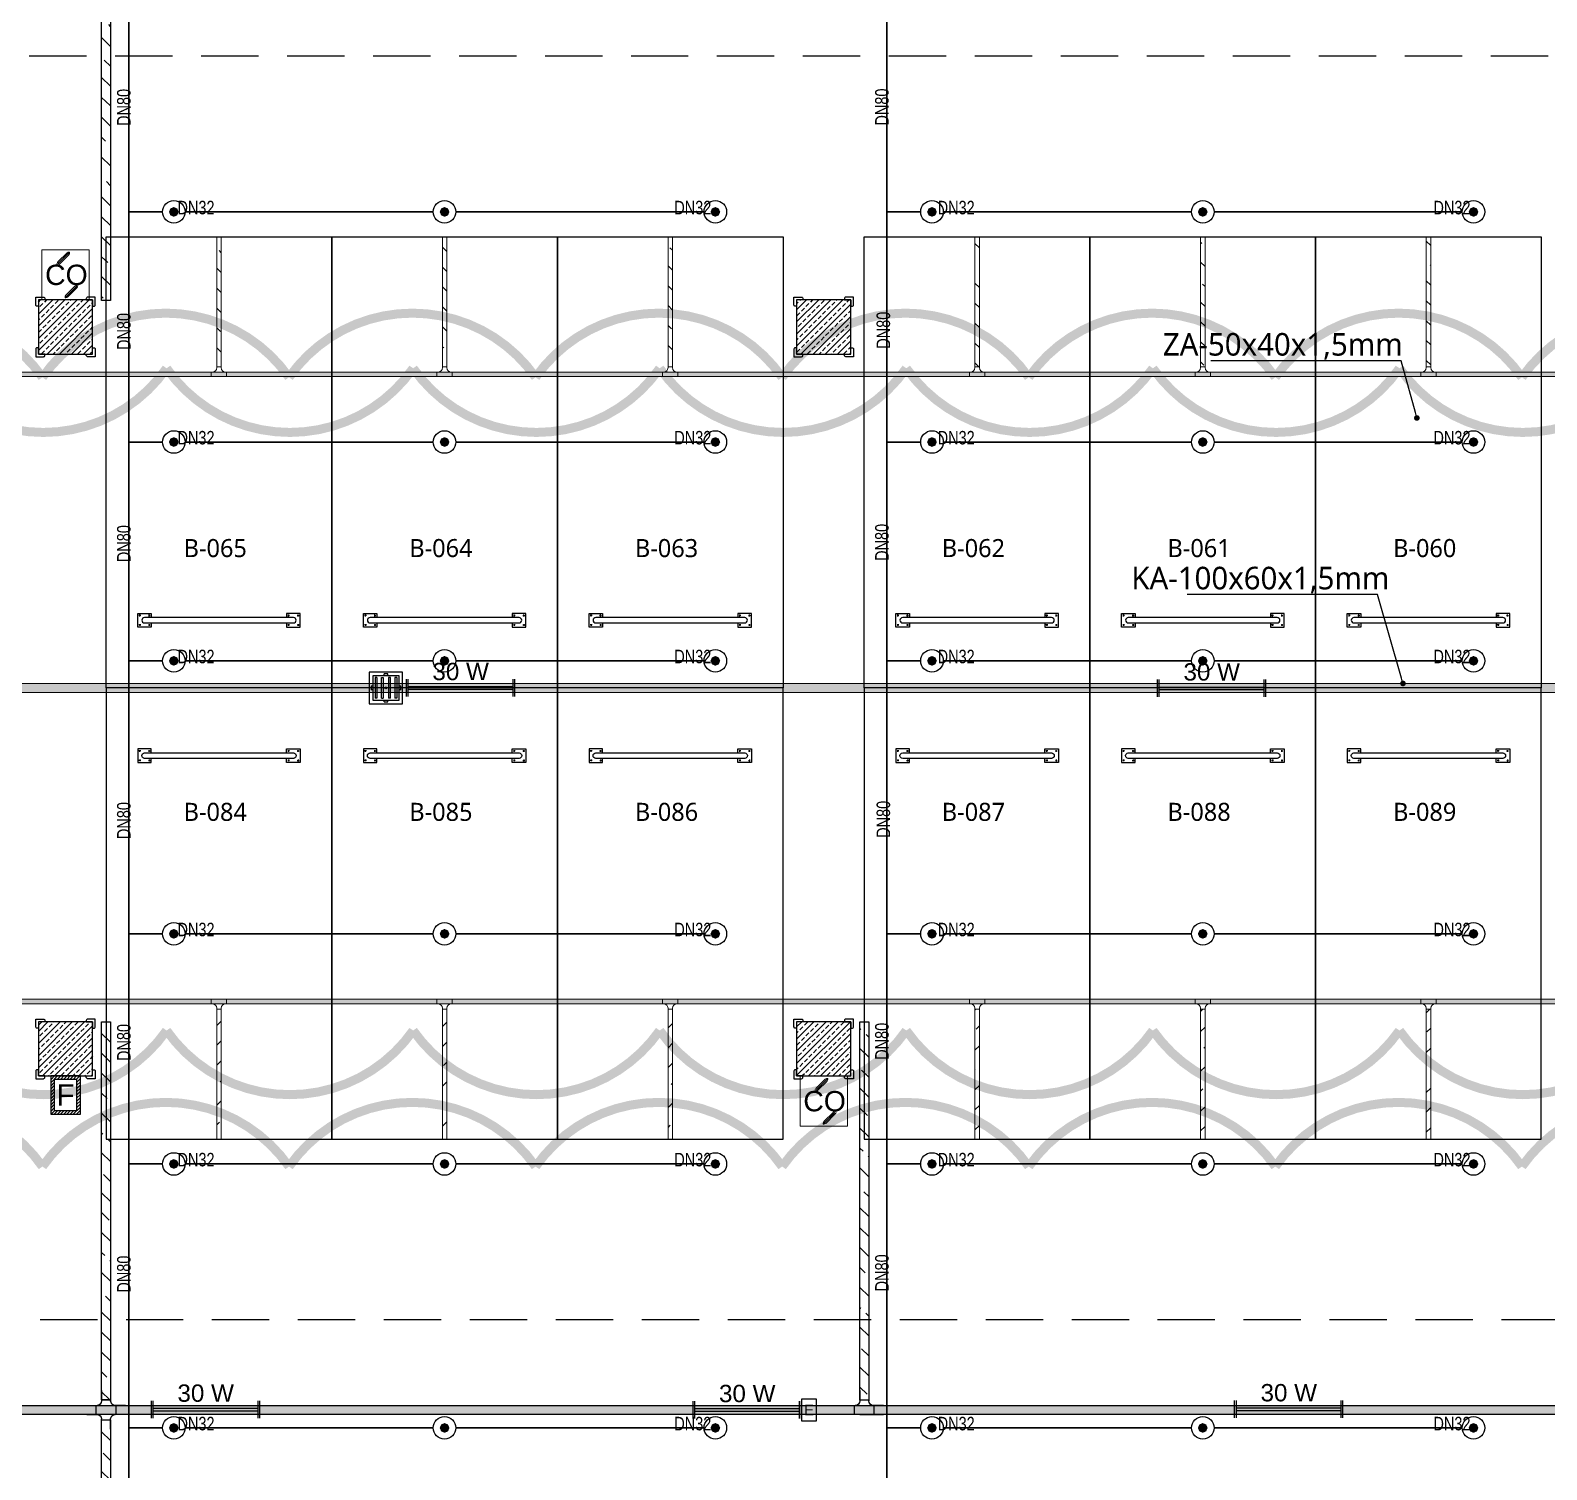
# Model space of a CAD drawing. Header units: millimetres. Extents: x -379292 to 1221486, y 92049 to 447512.
# Drawn here: x -201345 to -184545, y 251956 to 267906 of the extents above; entities that cross this region are included whole.
import ezdxf
from ezdxf import colors
from ezdxf.entities.mleader import LeaderData, LeaderLine
from ezdxf.enums import TextEntityAlignment as Align
from ezdxf.math import Vec2, Vec3

# ---------------------------------------------------------------- set-up
doc = ezdxf.new("R2010")
doc.units = ezdxf.units.MM
doc.linetypes.add('HIDDEN', pattern=[9.525, 6.35, -3.175])
for name, color, linetype in [('-M-YNGN-SPR-YUK', 7, 'Continuous'), ('-M-YNGN-ZON1-CAP-', 7, 'Continuous'), ('-M-YNGN-ZON1-SPR-', 7, 'Continuous'), ('04_RAIN INLET', 51, 'Continuous'), ('05_HATCH CONCRETE', 141, 'Continuous'), ('05_SYMBOL', 2, 'Continuous'), ('08_FIRE ALARM BUTTON', 4, 'Continuous'), ('08_LAMP', 4, 'Continuous'), ('202-A-Y-MahalAd', 141, 'Continuous'), ('E_CT_ZA', 6, 'Continuous'), ('EYazı', 7, 'Continuous')]:
    doc.layers.add(name, color=color, linetype=linetype)
for name, color, linetype, lineweight in [('-M-YNGN-ZON1', 5, 'SP', 30), ('08_DEDECTOR', 3, 'Continuous', 9), ('E_CT_AYDINLATMA', 3, 'Continuous', 9), ('E_CT_KIRMIZI', 1, 'Continuous', 9)]:
    doc.layers.add(name, color=color, linetype=linetype, lineweight=lineweight)
doc.styles.add('CIZGI', font='tahoma.ttf', dxfattribs={"width": 0.8, "oblique": 20})
doc.styles.add('PIPESIZE', font='hcad.shx', dxfattribs={"width": 0.8})
doc.styles.add('SPR-NOT', font='romans.shx')
doc.styles.get("Standard").update_dxf_attribs({"font": 'segoeuil.ttf'})
doc.styles.add('YAZI-2', font='arial.ttf', dxfattribs={"height": 2})
doc.styles.add('YAZI-2.5', font='arial.ttf', dxfattribs={"height": 2.5})
doc.styles.add('YAZI-3', font='arial.ttf', dxfattribs={"height": 3})
doc.linetypes.add('SP', pattern='A,2,-0.1,["SP",CIZGI,S=0.14,R=0.2,X=0,Y=-0.07],-0.255', length=2.355)
pattern_1 = [(225, (905000, -3e-07), (67.351921, -67.351921), []), (225, (904932.65, -3e-07), (67.351921, -67.351921), [47.625, -23.8125])]

# ---------------------------------------------------------------- blocks, each defined once
blk = doc.blocks.new('202_Vida')
at = {"color": 0, "linetype": 'ByBlock', "ltscale": 0.2}
for points in [[(1, 0), (-1, 0)], [(0, 1), (0, -1)]]:
    blk.add_lwpolyline(points, dxfattribs=at)
at = {"color": 0, "linetype": 'ByBlock'}
for radius in [0.42, 0.23, 0.155]:
    blk.add_circle((0, 0), radius, dxfattribs=at)
blk = doc.blocks.new('202_Stoper')
at = {"color": 0, "linetype": 'ByBlock'}
for points in [[(-750, -30), (-750, -75), (-900, -75), (-900, 75), (-750, 75), (-750, 30)], [(750, -30), (750, -75), (900, -75), (900, 75), (750, 75), (750, 30)]]:
    blk.add_lwpolyline(points, dxfattribs=at)
blk.add_lwpolyline([(825, -30, 1), (825, 30), (-825, 30, 1), (-825, -30)], format="xyb", close=True, dxfattribs=at)
at = {"color": 0, "linetype": 'ByBlock', "yscale": 10, "zscale": 10, "rotation": 180}
for p, xscale in [((-877, 53), -10), ((-772, 53), 10), ((772, 53), -10), ((877, 53), 10)]:
    blk.add_blockref('202_Vida', p, dxfattribs=dict(at, xscale=xscale))
at = {"color": 0, "linetype": 'ByBlock', "yscale": 10, "zscale": 10}
for p, xscale in [((-877, -52), 10), ((-772, -52), -10), ((772, -52), 10), ((877, -52), -10)]:
    blk.add_blockref('202_Vida', p, dxfattribs=dict(at, xscale=xscale))
blk = doc.blocks.new('202_Mahalblok')
at = {"color": 0, "linetype": 'ByBlock', "flags": 128}
blk.add_lwpolyline([(0, 0), (0, 5000), (2500, 5000), (2500, 0)], close=True, dxfattribs=at)
at = {"color": 252}
blk.add_blockref('202_Stoper', (1250, 750), dxfattribs=at)
at = {"color": 0, "linetype": 'ByBlock', "ltscale": 25}
blk.add_attdef('MAHALNO', text='', height=200, dxfattribs=at).set_placement((1209, 1390), align=Align.BOTTOM_CENTER)
blk = doc.blocks.new('202_Izgara')
at = {"color": 8, "ltscale": 25}
blk.add_circle((0, 0), 0.1, dxfattribs=at)
at = {"layer": '04_RAIN INLET', "color": 8}
for p, q in [((1.85, 1.75), (-1.85, 1.75)), ((-1.85, 1.75), (-1.85, -1.75)), ((1.85, -1.75), (1.85, 1.75)), ((1.45, 1.35), (-1.45, 1.35)), ((-1.45, 1.35), (-1.45, -1.35)), ((-1.2, 1.15), (-1.2, -1.15)), ((-1, 1.15), (-1.2, 1.15)), ((-1, 1.15), (-1, -1.15)), ((-0.5, -1.15), (-0.5, 1.15)), ((-0.5, 1.15), (-0.3, 1.15)), ((-0.3, 1.15), (-0.3, -1.15)), ((0.3, 1.15), (0.3, -1.15)), ((0.5, 1.15), (0.3, 1.15)), ((0.5, -1.15), (0.5, 1.15)), ((1, 1.15), (1, -1.15)), ((1.2, 1.15), (1, 1.15)), ((1.2, 1.15), (1.2, -1.15)), ((1.45, -1.35), (1.45, 1.35)), ((-1.45, -1.35), (1.45, -1.35)), ((-1, -1.15), (-1.2, -1.15)), ((-0.5, -1.15), (-0.3, -1.15)), ((0.5, -1.15), (0.3, -1.15)), ((1.2, -1.15), (1, -1.15)), ((-1.85, -1.75), (1.85, -1.75))]:
    blk.add_line(p, q, dxfattribs=at)
at = {"layer": '04_RAIN INLET', "color": 8, "ltscale": 50}
for p, q in [((-1.45, 0.2), (-1.65, 0.2)), ((0.2, 1.55), (-0.2, 1.55)), ((-0.2, 1.35), (-0.2, 1.55)), ((0.2, 1.35), (0.2, 1.55)), ((1.65, 0.2), (1.45, 0.2)), ((-1.45, -0.2), (-1.65, -0.2)), ((-0.2, -1.55), (-0.2, -1.35)), ((0.2, -1.55), (0.2, -1.35)), ((1.65, -0.2), (1.45, -0.2))]:
    blk.add_line(p, q, dxfattribs=at)
at = {"layer": '04_RAIN INLET', "color": 8, "ltscale": 50, "extrusion": (-2.89798e-21, 1.6744e-09, 1)}
for points in [[(-1.65, 0.2), (-1.65, -0.2)], [(1.65, -0.2), (1.65, 0.2)]]:
    blk.add_lwpolyline(points, dxfattribs=at)
at = {"layer": '04_RAIN INLET', "color": 8, "ltscale": 50, "extrusion": (-2.89798e-21, 1.6744e-09, 1), "elevation": 0}
blk.add_lwpolyline([(-0.2, -1.55), (0.2, -1.55)], dxfattribs=at)
blk = doc.blocks.new('bariyer')
at = {"color": 8, "ltscale": 25}
blk.add_lwpolyline([(0, -70), (15, -70, 0.414214), (30, -55), (30, 30), (-55, 30, 0.414214), (-70, 15), (-70, 0), (0, 0)], format="xyb", close=True, dxfattribs=at)
blk = doc.blocks.new('OtoParkBodrumKatMimari')
at = {"layer": '05_HATCH CONCRETE'}
h = blk.add_hatch(dxfattribs=at)
h.set_pattern_fill('ANSI33', color=8, scale=15, angle=180, style=0)
h.set_pattern_definition(pattern_1)
h.paths.add_polyline_path([(45700, 164100), (45100, 164100), (45100, 163500), (45700, 163500)])
h = blk.add_hatch(dxfattribs=at)
h.set_pattern_fill('ANSI33', color=8, scale=15, angle=180, style=0)
h.set_pattern_definition(pattern_1)
h.paths.add_polyline_path([(54100, 164100), (53500, 164100), (53500, 163500), (54100, 163500)])
h = blk.add_hatch(dxfattribs=at)
h.set_pattern_fill('ANSI33', color=8, scale=15, angle=180, style=0)
h.set_pattern_definition(pattern_1)
h.paths.add_polyline_path([(45700, 156100), (45100, 156100), (45100, 155500), (45700, 155500)])
h = blk.add_hatch(dxfattribs=at)
h.set_pattern_fill('ANSI33', color=8, scale=15, angle=180, style=0)
h.set_pattern_definition(pattern_1)
h.paths.add_polyline_path([(54100, 156100), (53500, 156100), (53500, 155500), (54100, 155500)])
at = {"color": 5}
for points in [[(45700, 164100), (45100, 164100), (45100, 163500), (45700, 163500)], [(54100, 164100), (53500, 164100), (53500, 163500), (54100, 163500)], [(45700, 156100), (45100, 156100), (45100, 155500), (45700, 155500)], [(54100, 156100), (53500, 156100), (53500, 155500), (54100, 155500)]]:
    blk.add_lwpolyline(points, close=True, dxfattribs=at)
at = {"layer": '05_SYMBOL', "color": 252, "linetype": 'HIDDEN', "ltscale": 100}
blk.add_lwpolyline([(130500, 154800), (130500, 164800, 0.414214), (128500, 166800), (19400, 166800, 0.414214), (17400, 164800), (17400, 154800, 0.414214), (19400, 152800), (128500, 152800, 0.414214)], format="xyb", close=True, dxfattribs=at)
at = {"layer": '04_RAIN INLET', "xscale": 100, "yscale": 100, "zscale": 100, "rotation": 359.9999999845318}
blk.add_blockref('202_Izgara', (48950, 159800), dxfattribs=at)
at = {"layer": '05_SYMBOL', "color": 8, "xscale": -1}
for p in [(45100, 164100), (53500, 164100), (45100, 156100), (53500, 156100)]:
    blk.add_blockref('bariyer', p, dxfattribs=at)
at = {"layer": '05_SYMBOL', "color": 8}
for p in [(45700, 164100), (54100, 164100), (45700, 156100), (54100, 156100)]:
    blk.add_blockref('bariyer', p, dxfattribs=at)
at = {"layer": '05_SYMBOL', "color": 8, "rotation": 180}
for p in [(45100, 163500), (53500, 163500), (45100, 155500), (53500, 155500)]:
    blk.add_blockref('bariyer', p, dxfattribs=at)
at = {"layer": '05_SYMBOL', "color": 8, "xscale": -1, "rotation": 180}
for p in [(45700, 163500), (54100, 163500), (45700, 155500), (54100, 155500)]:
    blk.add_blockref('bariyer', p, dxfattribs=at)
at = {"layer": '202-A-Y-MahalAd', "color": 8, "ltscale": 25}
for p, values in [((45850, 159800), {'MAHALNO': 'B-065'}), ((48350, 159800), {'MAHALNO': 'B-064'}), ((50850, 159800), {'MAHALNO': 'B-063'}), ((54250, 159800), {'MAHALNO': 'B-062'}), ((56750, 159800), {'MAHALNO': 'B-061'}), ((59250, 159800), {'MAHALNO': 'B-060'})]:
    blk.add_blockref('202_Mahalblok', p, dxfattribs=at).add_auto_attribs(values)
ref = blk.add_blockref('202_Mahalblok', (45850, 159800), dxfattribs=dict(at, xscale=-1, rotation=180))
ref.add_attrib('MAHALNO', 'B-084', dxfattribs={"layer": '0', "color": 0, "linetype": 'ByBlock', "ltscale": 25, "height": 200}).set_placement((47059, 158267), align=Align.BOTTOM_CENTER)
ref = blk.add_blockref('202_Mahalblok', (48350, 159800), dxfattribs=dict(at, xscale=-1, rotation=180))
ref.add_attrib('MAHALNO', 'B-085', dxfattribs={"layer": '0', "color": 0, "linetype": 'ByBlock', "ltscale": 25, "height": 200}).set_placement((49559, 158267), align=Align.BOTTOM_CENTER)
ref = blk.add_blockref('202_Mahalblok', (50850, 159800), dxfattribs=dict(at, xscale=-1, rotation=180))
ref.add_attrib('MAHALNO', 'B-086', dxfattribs={"layer": '0', "color": 0, "linetype": 'ByBlock', "ltscale": 25, "height": 200}).set_placement((52059, 158267), align=Align.BOTTOM_CENTER)
ref = blk.add_blockref('202_Mahalblok', (54250, 159800), dxfattribs=dict(at, xscale=-1, rotation=180))
ref.add_attrib('MAHALNO', 'B-087', dxfattribs={"layer": '0', "color": 0, "linetype": 'ByBlock', "ltscale": 25, "height": 200}).set_placement((55459, 158267), align=Align.BOTTOM_CENTER)
ref = blk.add_blockref('202_Mahalblok', (56750, 159800), dxfattribs=dict(at, xscale=-1, rotation=180))
ref.add_attrib('MAHALNO', 'B-088', dxfattribs={"layer": '0', "color": 0, "linetype": 'ByBlock', "ltscale": 25, "height": 200}).set_placement((57959, 158267), align=Align.BOTTOM_CENTER)
ref = blk.add_blockref('202_Mahalblok', (59250, 159800), dxfattribs=dict(at, xscale=-1, rotation=180))
ref.add_attrib('MAHALNO', 'B-089', dxfattribs={"layer": '0', "color": 0, "linetype": 'ByBlock', "ltscale": 25, "height": 200}).set_placement((60459, 158267), align=Align.BOTTOM_CENTER)
blk = doc.blocks.new('SP-C-UP-12')
at = {"ltscale": 10}
blk.add_line((0, 0), (0, 0), dxfattribs=at)
at = {"color": 1, "linetype": 'Continuous'}
blk.add_circle((0, 0), 12.5, dxfattribs=at)
at = {"ltscale": 10}
for points in [[(-5.4, 0), (-3.8, 3.8), (-3.8, -3.8), (0, 5.4)], [(-3.8, -3.8), (0, 5.4), (0, -5.4), (3.8, 3.8)], [(0, -5.4), (3.8, 3.8), (3.8, -3.8), (5.4, 0)]]:
    blk.add_solid(points, dxfattribs=at)
at = {"layer": '-M-YNGN-SPR-YUK', "style": 'SPR-NOT', "width": 0.5, "flags": 9}
for tag, p in [('YUK', (0, 17.8)), ('CAP', (0, 14.4)), ('TIP', (0.2, 10.8))]:
    blk.add_attdef(tag, text='', height=2.5, dxfattribs=at).set_placement(p, align=Align.MIDDLE_CENTER)
blk = doc.blocks.new('A$C69E769C9')
at = {"layer": '-M-YNGN-ZON1', "linetype": 'SP', "ltscale": 500}
for p, q in [((3647.3, 0), (3647.3, 2880.3)), ((4487.3, 0), (4487.3, 2880.3)), ((3684.8, 1785.3), (3647.3, 1785.3)), ((3872.3, 1785.3), (3709.8, 1785.3)), ((3872.3, 1785.3), (3984.8, 1785.3)), ((4009.8, 1785.3), (4284.8, 1785.3)), ((4524.8, 1785.3), (4487.3, 1785.3)), ((4712.3, 1785.3), (4549.8, 1785.3)), ((4712.3, 1785.3), (4824.8, 1785.3)), ((4849.8, 1785.3), (5124.8, 1785.3)), ((3684.8, 1530.3), (3647.3, 1530.3)), ((3872.3, 1530.3), (3709.8, 1530.3)), ((3872.3, 1530.3), (3984.8, 1530.3)), ((4009.8, 1530.3), (4284.8, 1530.3)), ((4524.8, 1530.3), (4487.3, 1530.3)), ((4712.3, 1530.3), (4549.8, 1530.3)), ((4712.3, 1530.3), (4824.8, 1530.3)), ((4849.8, 1530.3), (5124.8, 1530.3)), ((3684.8, 1287.8), (3647.3, 1287.8)), ((3872.3, 1287.8), (3709.8, 1287.8)), ((3872.3, 1287.8), (3984.8, 1287.8)), ((4009.8, 1287.8), (4284.8, 1287.8)), ((4524.8, 1287.8), (4487.3, 1287.8)), ((4712.3, 1287.8), (4549.8, 1287.8)), ((4712.3, 1287.8), (4824.8, 1287.8)), ((4849.8, 1287.8), (5124.8, 1287.8)), ((3684.8, 985.3), (3647.3, 985.3)), ((3872.3, 985.3), (3709.8, 985.3)), ((3872.3, 985.3), (3984.8, 985.3)), ((4009.8, 985.3), (4284.8, 985.3)), ((4524.8, 985.3), (4487.3, 985.3)), ((4712.3, 985.3), (4549.8, 985.3)), ((4712.3, 985.3), (4824.8, 985.3)), ((4849.8, 985.3), (5124.8, 985.3)), ((3684.8, 730.3), (3647.3, 730.3)), ((3872.3, 730.3), (3709.8, 730.3)), ((3872.3, 730.3), (3984.8, 730.3)), ((4009.8, 730.3), (4284.8, 730.3)), ((4524.8, 730.3), (4487.3, 730.3)), ((4712.3, 730.3), (4549.8, 730.3)), ((4712.3, 730.3), (4824.8, 730.3)), ((4849.8, 730.3), (5124.8, 730.3)), ((3684.8, 437.8), (3647.3, 437.8)), ((3872.3, 437.8), (3709.8, 437.8)), ((3872.3, 437.8), (3984.8, 437.8)), ((4009.8, 437.8), (4284.8, 437.8)), ((4524.8, 437.8), (4487.3, 437.8)), ((4712.3, 437.8), (4549.8, 437.8)), ((4712.3, 437.8), (4824.8, 437.8)), ((4849.8, 437.8), (5124.8, 437.8))]:
    blk.add_line(p, q, dxfattribs=at)
at = {"layer": '-M-YNGN-ZON1-SPR-', "linetype": 'Continuous'}
for p in [(3697.3, 1785.3), (3997.3, 1785.3), (4297.3, 1785.3), (4537.3, 1785.3), (4837.3, 1785.3), (5137.3, 1785.3), (3697.3, 1530.3), (3997.3, 1530.3), (4297.3, 1530.3), (4537.3, 1530.3), (4837.3, 1530.3), (5137.3, 1530.3), (3697.3, 1287.8), (3997.3, 1287.8), (4297.3, 1287.8), (4537.3, 1287.8), (4837.3, 1287.8), (5137.3, 1287.8), (3697.3, 985.3), (3997.3, 985.3), (4297.3, 985.3), (4537.3, 985.3), (4837.3, 985.3), (5137.3, 985.3), (3697.3, 730.3), (3997.3, 730.3), (4297.3, 730.3), (4537.3, 730.3), (4837.3, 730.3), (5137.3, 730.3), (3697.3, 437.8), (3997.3, 437.8), (4297.3, 437.8), (4537.3, 437.8), (4837.3, 437.8), (5137.3, 437.8)]:
    blk.add_blockref('SP-C-UP-12', p, dxfattribs=at)
at = {"layer": '-M-YNGN-ZON1-CAP-', "ltscale": 20, "style": 'PIPESIZE', "width": 0.8}
for p in [(3641.9, 1901.1), (4481.8, 1901.5), (3641.9, 1652.8), (4483.4, 1654.2), (3641.9, 1417.7), (4481.8, 1419.1), (3641.9, 1110.8), (4483.4, 1112.2), (3641.9, 864.9), (4481.8, 866.2), (3641.9, 608.2), (4481.8, 609.6)]:
    blk.add_text('DN80', height=15, rotation=90, dxfattribs=at).set_placement(p, align=Align.MIDDLE_CENTER)
for p in [(3721.9, 1790.1), (4272.3, 1790.1), (4564.1, 1790.1), (5113.4, 1790.1), (3721.9, 1535.1), (4272.3, 1535.1), (4564.1, 1535.1), (5113.4, 1535.1), (3721.9, 1292.6), (4272.3, 1292.6), (4564.1, 1292.6), (5113.4, 1292.6), (3721.9, 990.1), (4272.3, 990.1), (4564.1, 990.1), (5113.4, 990.1), (3721.9, 735.1), (4272.3, 735.1), (4564.1, 735.1), (5113.4, 735.1), (3721.9, 442.6), (4272.3, 442.6), (4564.1, 442.6), (5113.4, 442.6)]:
    blk.add_text('DN32', height=15, dxfattribs=at).set_placement(p, align=Align.MIDDLE_CENTER)
blk = doc.blocks.new('*U579')
h = blk.add_hatch()
h.set_pattern_fill('ANSI33', color=0, scale=50, angle=1, style=0)
h.paths.add_polyline_path([(-49092, 100), (-194, 100), (-194, 0), (-49092, 0)])
at = {"color": 0}
blk.add_lwpolyline([(-49092, 100), (-194, 100), (-194, 0), (-49092, 0)], close=True, dxfattribs=at)
at = {"ltscale": 25, "flags": 1}
for tag, p in [('YUKSEKLIK', (-229, -149)), ('KALINLIK', (-229, -213))]:
    blk.add_attdef(tag, p, '', height=50, dxfattribs=at)
blk = doc.blocks.new('*U654')
h = blk.add_hatch()
h.set_pattern_fill('ANSI33', color=0, scale=50, angle=1, style=0)
h.paths.add_polyline_path([(-115024, 100), (-249, 100), (-249, 0), (-115024, 0)])
at = {"color": 0}
blk.add_lwpolyline([(-115024, 100), (-249, 100), (-249, 0), (-115024, 0)], close=True, dxfattribs=at)
at = {"ltscale": 25, "flags": 1}
for tag, p in [('YUKSEKLIK', (-229, -149)), ('KALINLIK', (-229, -213))]:
    blk.add_attdef(tag, p, '', height=50, dxfattribs=at)
blk = doc.blocks.new('*U682')
h = blk.add_hatch()
h.set_pattern_fill('ANSI33', color=0, scale=50, angle=1, style=0)
h.paths.add_polyline_path([(-14068, 100), (100307, 100), (100307, 0), (-14068, 0)])
at = {"color": 0}
blk.add_lwpolyline([(-14068, 100), (100307, 100), (100307, 0), (-14068, 0)], close=True, dxfattribs=at)
at = {"ltscale": 25, "flags": 1}
for tag, p in [('YUKSEKLIK', (-229, -149)), ('KALINLIK', (-229, -213))]:
    blk.add_attdef(tag, p, '', height=50, dxfattribs=at)
blk = doc.blocks.new('*U745')
h = blk.add_hatch()
h.set_pattern_fill('ANSI33', color=0, scale=50, angle=1, style=0)
h.paths.add_polyline_path([(-53157, 50), (113, 50), (113, 0), (-53157, 0)])
at = {"color": 0}
blk.add_lwpolyline([(-53157, 50), (113, 50), (113, 0), (-53157, 0)], close=True, dxfattribs=at)
at = {"ltscale": 25, "flags": 1}
for tag, p in [('YUKSEKLIK', (-229, -149)), ('KALINLIK', (-229, -213))]:
    blk.add_attdef(tag, p, '', height=50, dxfattribs=at)
blk = doc.blocks.new('*U746')
h = blk.add_hatch()
h.set_pattern_fill('ANSI33', color=0, scale=50, angle=1, style=0)
h.paths.add_polyline_path([(-53157, 50), (113, 50), (113, 0), (-53157, 0)])
at = {"color": 0}
blk.add_lwpolyline([(-53157, 50), (113, 50), (113, 0), (-53157, 0)], close=True, dxfattribs=at)
at = {"ltscale": 25, "flags": 1}
for tag, p in [('YUKSEKLIK', (-229, -149)), ('KALINLIK', (-229, -213))]:
    blk.add_attdef(tag, p, '', height=50, dxfattribs=at)
blk = doc.blocks.new('*U855')
h = blk.add_hatch()
h.set_pattern_fill('ANSI33', color=0, scale=50, angle=1, style=0)
h.paths.add_polyline_path([(-3869, 100), (321, 100), (321, 0), (-3869, 0)])
at = {"color": 0}
blk.add_lwpolyline([(-3869, 100), (321, 100), (321, 0), (-3869, 0)], close=True, dxfattribs=at)
at = {"ltscale": 25, "flags": 1}
for tag, p in [('YUKSEKLIK', (-229, -149)), ('KALINLIK', (-229, -213))]:
    blk.add_attdef(tag, p, '', height=50, dxfattribs=at)
blk = doc.blocks.new('*U364')
at = {"color": 0}
for p, q in [((0, 428), (0, 314)), ((100, 428), (100, 314)), ((-164, 264), (-50, 264)), ((-60, 264), (-60, 164)), ((0, 324), (100, 324)), ((264, 264), (150, 264)), ((160, 264), (160, 164)), ((-164, 164), (-50, 164)), ((0, 0), (0, 114)), ((0, 104), (100, 104)), ((100, 0), (100, 114)), ((264, 164), (150, 164))]:
    blk.add_line(p, q, dxfattribs=at)
for centre, start, end in [((-50, 314), 270, 0), ((150, 314), 180, 270), ((-50, 114), 0, 90), ((150, 114), 90, 180)]:
    blk.add_arc(centre, 50, start, end, dxfattribs=at)
blk = doc.blocks.new('*U856')
h = blk.add_hatch()
h.set_pattern_fill('ANSI33', color=0, scale=50, angle=1, style=0)
h.paths.add_polyline_path([(-4413, 100), (-223, 100), (-223, 0), (-4413, 0)])
at = {"color": 0}
blk.add_lwpolyline([(-4413, 100), (-223, 100), (-223, 0), (-4413, 0)], close=True, dxfattribs=at)
at = {"ltscale": 25, "flags": 1}
for tag, p in [('YUKSEKLIK', (-229, -149)), ('KALINLIK', (-229, -213))]:
    blk.add_attdef(tag, p, '', height=50, dxfattribs=at)
blk = doc.blocks.new('*U867')
h = blk.add_hatch()
h.set_pattern_fill('ANSI33', color=0, scale=50, angle=1, style=0)
h.paths.add_polyline_path([(-3866, 100), (324, 100), (324, 0), (-3866, 0)])
at = {"color": 0}
blk.add_lwpolyline([(-3866, 100), (324, 100), (324, 0), (-3866, 0)], close=True, dxfattribs=at)
at = {"ltscale": 25, "flags": 1}
for tag, p in [('YUKSEKLIK', (-229, -149)), ('KALINLIK', (-229, -213))]:
    blk.add_attdef(tag, p, '', height=50, dxfattribs=at)
blk = doc.blocks.new('*U372')
at = {"color": 0}
for p, q in [((264, 264), (-164, 264)), ((-60, 264), (-60, 164)), ((0, 264), (264, 264)), ((160, 264), (160, 164)), ((-164, 164), (-50, 164)), ((0, 0), (0, 114)), ((0, 104), (100, 104)), ((100, 0), (100, 114)), ((264, 164), (150, 164))]:
    blk.add_line(p, q, dxfattribs=at)
for centre, start, end in [((-50, 114), 0, 90), ((150, 114), 90, 180)]:
    blk.add_arc(centre, 50, start, end, dxfattribs=at)
blk = doc.blocks.new('*U875')
h = blk.add_hatch()
h.set_pattern_fill('ANSI33', color=0, scale=50, angle=1, style=0)
h.paths.add_polyline_path([(-3797, 100), (-202, 100), (-202, 0), (-3797, 0)])
at = {"color": 0}
blk.add_lwpolyline([(-3797, 100), (-202, 100), (-202, 0), (-3797, 0)], close=True, dxfattribs=at)
at = {"ltscale": 25, "flags": 1}
for tag, p in [('YUKSEKLIK', (-229, -149)), ('KALINLIK', (-229, -213))]:
    blk.add_attdef(tag, p, '', height=50, dxfattribs=at)
blk = doc.blocks.new('_DOT')
at = {"color": 0, "linetype": 'ByBlock'}
blk.add_line((-0.5, 0), (-1, 0), dxfattribs=at)
at = {"color": 0, "linetype": 'ByBlock', "const_width": 0.5}
blk.add_lwpolyline([(-0.25, 0, 1), (0.25, 0, 1)], format="xyb", close=True, dxfattribs=at)
blk = doc.blocks.new('40 W SIVA ÜSTÜ ETANJ LED 50')
at = {"layer": '08_LAMP'}
for p, q in [((-625, -100), (-625, 100)), ((-605, -100), (-605, 100)), ((-605, 15), (605, 15)), ((605, -100), (605, 100)), ((625, -100), (625, 100)), ((-605, -15), (605, -15))]:
    blk.add_line(p, q, dxfattribs=at)
at = {"layer": '08_LAMP', "color": 2, "style": 'YAZI-2'}
blk.add_text('30 W', height=200, dxfattribs=at).set_placement((0, 90), align=Align.CENTER)
blk = doc.blocks.new('40 W SIVA ÜSTÜ ETANJ LED 50--')
at = {"layer": '08_LAMP'}
for p, q in [((-625, -100), (-625, 100)), ((-605, -100), (-605, 100)), ((-605, 15), (605, 15)), ((605, -100), (605, 100)), ((625, -100), (625, 100)), ((-605, -15), (605, -15))]:
    blk.add_line(p, q, dxfattribs=at)
at = {"layer": '08_LAMP', "color": 2, "style": 'YAZI-2'}
blk.add_text('30 W', height=200, dxfattribs=at).set_placement((0, 90), align=Align.CENTER)
blk = doc.blocks.new('40 W SIVA ÜSTÜ ETANJ LED E 50')
at = {"layer": '08_LAMP'}
for p, q in [((-625, -100), (-625, 100)), ((-605, -100), (-605, 100)), ((-605, 15), (605, 15)), ((605, -100), (605, 100)), ((625, -100), (625, 100)), ((-605, -15), (605, -15))]:
    blk.add_line(p, q, dxfattribs=at)
blk.add_lwpolyline([(625, -125), (800, -125), (800, 125), (625, 125)], close=True, dxfattribs=at)
at = {"layer": '08_LAMP', "color": 2, "style": 'YAZI-2'}
blk.add_text('30 W', height=200, dxfattribs=at).set_placement((0, 90), align=Align.CENTER)
blk.add_text('E', height=125, dxfattribs=at).set_placement((713, 0), align=Align.MIDDLE)
blk = doc.blocks.new('CO 250')
at = {"layer": '08_DEDECTOR'}
for p, q in [((17, 243), (-84, 142)), ((45, 251), (-74, 132)), ((37, 223), (-64, 122)), ((45, 250), (45, 243)), ((114, -136), (-5, -255)), ((104, -126), (3, -227)), ((124, -146), (23, -247)), ((-5, -247), (-5, -255)), ((-5, -255), (3, -255))]:
    blk.add_line(p, q, dxfattribs=at)
at = {"layer": '08_DEDECTOR', "ltscale": 25}
blk.add_lwpolyline([(-262, 278), (-262, -278), (262, -278), (262, 278)], close=True, dxfattribs=at)
at = {"layer": '08_DEDECTOR'}
for centre, radius, start, end in [((37, 223), 27.7, 72.9688, 135), ((17, 243), 27.7, 315, 0), ((-55, 112), 41.6, 135, 180), ((-55, 112), 27.7, 135, 180), ((-55, 112), 13.9, 135, 180), ((95, -116), 13.9, 315, 350.4112), ((95, -116), 27.7, 315, 355.2224), ((95, -116), 41.6, 315, 356.817), ((23, -247), 27.7, 135, 180), ((3, -227), 27.7, 270, 315)]:
    blk.add_arc(centre, radius, start, end, dxfattribs=at)
at = {"layer": '08_DEDECTOR', "color": 3, "style": 'YAZI-3'}
blk.add_text('CO', height=225, dxfattribs=at).set_placement((-226, -113))
blk = doc.blocks.new('YIB ORT')
at = {"layer": '08_FIRE ALARM BUTTON'}
h = blk.add_hatch(dxfattribs=at)
h.set_pattern_fill('ANSI31', color=1, scale=3.125)
h.paths.add_polyline_path([(65.625, 168.75), (-65.625, 168.75), (-65.625, 84.375), (-50, 84.375), (-50, 153.125), (50, 153.125), (50, 15.625), (-50, 15.625), (-50, 84.375), (-65.625, 84.375), (-65.625, 0), (65.625, 0)])
for points in [[(-65.625, 168.75), (-65.625, 0), (65.625, 0), (65.625, 168.75)], [(-50, 153.125), (-50, 15.625), (50, 15.625), (50, 153.125)]]:
    blk.add_lwpolyline(points, close=True, dxfattribs=at)
at = {"layer": '08_FIRE ALARM BUTTON', "color": 3, "style": 'YAZI-2.5'}
blk.add_text('F', height=93.75, dxfattribs=at).set_placement((0, 84.375), align=Align.MIDDLE_CENTER)
blk = doc.blocks.new('*U1011')
h = blk.add_hatch()
h.set_pattern_fill('ANSI33', color=0, scale=50, angle=1, style=0)
h.paths.add_polyline_path([(-2093, 50), (-653, 50), (-653, 0), (-2093, 0)])
at = {"color": 0}
blk.add_lwpolyline([(-2093, 50), (-653, 50), (-653, 0), (-2093, 0)], close=True, dxfattribs=at)
at = {"ltscale": 25, "flags": 1}
for tag, p in [('YUKSEKLIK', (-229, -149)), ('KALINLIK', (-229, -213))]:
    blk.add_attdef(tag, p, '', height=50, dxfattribs=at)
blk = doc.blocks.new('*U1012')
at = {"color": 0}
for p, q in [((214, 214), (-164, 214)), ((-60, 214), (-60, 164)), ((0, 214), (214, 214)), ((110, 214), (110, 164)), ((-164, 164), (-50, 164)), ((0, 0), (0, 114)), ((0, 104), (50, 104)), ((50, 0), (50, 114)), ((214, 164), (100, 164))]:
    blk.add_line(p, q, dxfattribs=at)
for centre, start, end in [((-50, 114), 0, 90), ((100, 114), 90, 180)]:
    blk.add_arc(centre, 50, start, end, dxfattribs=at)

msp = doc.modelspace()

# ---------------------------------------------------------------- block references
at = {"color": 8}
msp.add_blockref('OtoParkBodrumKatMimari', (-246354.8, 100818.8), dxfattribs=at)

# ---------------------------------------------------------------- next in the draw order: linework, layer by layer
at = {"color": 30, "const_width": 100}
for points in [[(-228529.4, 264061.1, -0.5205671), (-225797.5, 264061.1, -0.5205671), (-223065.6, 264061.1, -0.5205671), (-220333.7, 264061.1, -0.5205671), (-217601.9, 264061.1, -0.5205671), (-214870, 264061.1, -0.5205671), (-212138.1, 264061.1, -0.5205671), (-209406.2, 264061.1, -0.5205671), (-206674.3, 264061.1, -0.5205671), (-203942.4, 264061.1, -0.5205671), (-201210.5, 264061.1, -0.5205671), (-198478.6, 264061.1, -0.5205671), (-195746.7, 264061.1, -0.5205671), (-193014.8, 264061.1, -0.5205671), (-190282.9, 264061.1, -0.5205671), (-187551, 264061.1, -0.5205671), (-184819.1, 264061.1, -0.5205671), (-182087.3, 264061.1, -0.5205671), (-179355.4, 264061.1, -0.5205671), (-176623.5, 264061.1, -0.5205671), (-173891.6, 264061.1, -0.5205671)], [(-172516.4, 264161.4, -0.5205671), (-175248.3, 264161.4, -0.5205671), (-177980.2, 264161.4, -0.5205671), (-180712.1, 264161.4, -0.5205671), (-183444, 264161.4, -0.5205671), (-186175.8, 264161.4, -0.5205671), (-188907.7, 264161.4, -0.5205671), (-191639.6, 264161.4, -0.5205671), (-194371.5, 264161.4, -0.5205671), (-197103.4, 264161.4, -0.5205671), (-199835.3, 264161.4, -0.5205671), (-202567.2, 264161.4, -0.5205671), (-205299.1, 264161.4, -0.5205671), (-208031, 264161.4, -0.5205671), (-210762.9, 264161.4, -0.5205671), (-213494.8, 264161.4, -0.5205671), (-216226.7, 264161.4, -0.5205671), (-218958.6, 264161.4, -0.5205671), (-221690.4, 264161.4, -0.5205671), (-224422.3, 264161.4, -0.5205671), (-227154.2, 264161.4, -0.5205671)], [(-172516.4, 256823, -0.5205671), (-175248.3, 256823, -0.5205671), (-177980.2, 256823, -0.5205671), (-180712.1, 256823, -0.5205671), (-183444, 256823, -0.5205671), (-186175.8, 256823, -0.5205671), (-188907.7, 256823, -0.5205671), (-191639.6, 256823, -0.5205671), (-194371.5, 256823, -0.5205671), (-197103.4, 256823, -0.5205671), (-199835.3, 256823, -0.5205671), (-202567.2, 256823, -0.5205671), (-205299.1, 256823, -0.5205671), (-208031, 256823, -0.5205671), (-210762.9, 256823, -0.5205671), (-213494.8, 256823, -0.5205671), (-216226.7, 256823, -0.5205671), (-218958.6, 256823, -0.5205671), (-221690.4, 256823, -0.5205671), (-224422.3, 256823, -0.5205671), (-227154.2, 256823, -0.5205671)], [(-228529.4, 255315.3, -0.5205671), (-225797.5, 255315.3, -0.5205671), (-223065.6, 255315.3, -0.5205671), (-220333.7, 255315.3, -0.5205671), (-217601.9, 255315.3, -0.5205671), (-214870, 255315.3, -0.5205671), (-212138.1, 255315.3, -0.5205671), (-209406.2, 255315.3, -0.5205671), (-206674.3, 255315.3, -0.5205671), (-203942.4, 255315.3, -0.5205671), (-201210.5, 255315.3, -0.5205671), (-198478.6, 255315.3, -0.5205671), (-195746.7, 255315.3, -0.5205671), (-193014.8, 255315.3, -0.5205671), (-190282.9, 255315.3, -0.5205671), (-187551, 255315.3, -0.5205671), (-184819.1, 255315.3, -0.5205671), (-182087.3, 255315.3, -0.5205671), (-179355.4, 255315.3, -0.5205671), (-176623.5, 255315.3, -0.5205671), (-173891.6, 255315.3, -0.5205671)]]:
    msp.add_lwpolyline(points, format="xyb", dxfattribs=at)

# ---------------------------------------------------------------- next in the draw order: block references
at = {"layer": '-M-YNGN-ZON1', "ltscale": 25, "xscale": 10, "yscale": 10, "zscale": 10}
msp.add_blockref('A$C69E769C9', (-236728.2, 248041), dxfattribs=at)
at = {"layer": '08_DEDECTOR'}
for p in [(-200954.8, 265197.2), (-192554.8, 256040.3)]:
    msp.add_blockref('CO 250', p, dxfattribs=at)
at = {"layer": '08_DEDECTOR', "xscale": 2.5, "yscale": 2.5, "zscale": 2.5}
msp.add_blockref('YIB ORT', (-200954.8, 255896.9), dxfattribs=at)
at = {"layer": '08_LAMP', "xscale": 0.96, "yscale": 0.96, "zscale": 0.96}
for name, p in [('40 W SIVA ÜSTÜ ETANJ LED 50', (-196577.1, 260618.8)), ('40 W SIVA ÜSTÜ ETANJ LED 50', (-188255.7, 260614.8)), ('40 W SIVA ÜSTÜ ETANJ LED 50--', (-199402.1, 252622.2)), ('40 W SIVA ÜSTÜ ETANJ LED E 50', (-193402.1, 252618)), ('40 W SIVA ÜSTÜ ETANJ LED 50--', (-187402.1, 252626.9))]:
    msp.add_blockref(name, p, dxfattribs=at)
at = {"layer": 'E_CT_AYDINLATMA', "rotation": 180}
msp.add_blockref('*U579', (-224546.8, 260668.8), dxfattribs=at)
at = {"layer": 'E_CT_AYDINLATMA'}
msp.add_blockref('*U682', (-215536.5, 252568.8), dxfattribs=at)
at = {"layer": 'E_CT_KIRMIZI', "color": 1}
for name, p, rotation in [('*U1011', (-199279.8, 263525.8), 270), ('*U1011', (-196779.8, 263525.8), 270), ('*U1011', (-194279.8, 263525.8), 270), ('*U1011', (-190879.8, 263525.8), 270), ('*U1011', (-188379.8, 263525.8), 270), ('*U1011', (-185879.8, 263525.8), 270), ('*U746', (-229692.1, 264118.8), 180), ('*U745', (-229692.1, 257168.8), 180)]:
    msp.add_blockref(name, p, dxfattribs=dict(at, rotation=rotation))
at = {"layer": 'E_CT_KIRMIZI', "color": 2, "rotation": 180}
for p in [(-199229.8, 264282.8), (-196729.8, 264282.8), (-194229.8, 264282.8), (-190829.8, 264282.8), (-188329.8, 264282.8), (-185829.8, 264282.8)]:
    msp.add_blockref('*U1012', p, dxfattribs=at)
at = {"layer": 'E_CT_KIRMIZI', "color": 2, "xscale": -1}
for p in [(-199229.8, 256954.8), (-196729.8, 256954.8), (-194229.8, 256954.8), (-190829.8, 256954.8), (-188329.8, 256954.8), (-185829.8, 256954.8)]:
    msp.add_blockref('*U1012', p, dxfattribs=at)
at = {"layer": 'E_CT_KIRMIZI', "color": 1, "xscale": -1, "rotation": 270}
for p in [(-199279.8, 257711.7), (-196779.8, 257711.7), (-194279.8, 257711.7), (-190879.8, 257711.7), (-188379.8, 257711.7), (-185879.8, 257711.7)]:
    msp.add_blockref('*U1011', p, dxfattribs=at)
at = {"layer": 'E_CT_ZA', "color": 112}
for name, p, rotation in [('*U875', (-200454.8, 268710.6), 90), ('*U855', (-200554.8, 253050.2), 270), ('*U867', (-192154.8, 253052.3), 270), ('*U654', (-230054.1, 252668.8), 180), ('*U856', (-200454.8, 252731.9), 90)]:
    msp.add_blockref(name, p, dxfattribs=dict(at, rotation=rotation))
at = {"layer": 'E_CT_ZA', "color": 2, "xscale": -1, "rotation": 180}
for name, p in [('*U364', (-200554.8, 252832.8)), ('*U372', (-192154.8, 252832.8))]:
    msp.add_blockref(name, p, dxfattribs=at)

# ---------------------------------------------------------------- next in the draw order: leaders
at = {"layer": 'EYazı', "color": 7}
ml = msp.add_multileader_mtext('Standard', dxfattribs=at)
ml.set_content('ZA-50x40x1,5mm', color=7)
ml.set_leader_properties(color=1)
ml.set_arrow_properties(name='DOT')
ml.build(insert=Vec2(0, 0))
ml.multileader.update_dxf_attribs({"text_left_attachment_type": 6, "text_right_attachment_type": 6, "dogleg_length": 50, "arrow_head_size": 62.5})
ctx = ml.context
ctx.base_point, ctx.char_height, ctx.arrow_head_size, ctx.landing_gap_size, ctx.plane_origin = Vec3(-188822, 264245), 250, 62.5, 25, Vec3(-186824.1, 264552.8)
ctx.left_attachment, ctx.right_attachment = 6, 6
notes = []
notes.append((ctx, [(0, (1, 1, 0), (-186156.7, 264245), (-1, 0), 62.5, [(0, [(-185982.9, 263610.4)], 0, [])])]))
ctx.mtext.insert, ctx.mtext.width, ctx.mtext.defined_height, ctx.mtext.line_spacing_style, ctx.mtext.flow_direction = Vec3(-188797, 264551.6), 2000, 439.9, 2, 5
ml = msp.add_multileader_mtext('Standard', dxfattribs=at)
ml.set_content('KA-100x60x1,5mm', color=7)
ml.set_leader_properties(color=1)
ml.set_arrow_properties(name='DOT')
ml.build(insert=Vec2(0, 0))
ml.multileader.update_dxf_attribs({"text_left_attachment_type": 6, "text_right_attachment_type": 6, "dogleg_length": 50, "arrow_head_size": 62.5})
ctx = ml.context
ctx.base_point, ctx.char_height, ctx.arrow_head_size, ctx.landing_gap_size, ctx.plane_origin = Vec3(-189171.5, 261654.8), 250, 62.5, 25, Vec3(-186978.3, 261611.1)
ctx.left_attachment, ctx.right_attachment = 6, 6
notes.append((ctx, [(0, (1, 1, 0), (-186420.4, 261654.8), (-1, 0), 62.5, [(0, [(-186137.1, 260668.8)], 0, [])])]))
ctx.mtext.insert, ctx.mtext.width, ctx.mtext.defined_height, ctx.mtext.line_spacing_style, ctx.mtext.flow_direction = Vec3(-189146.5, 261961.5), 2000, 439.9, 2, 5
for ctx, leaders in notes:
    for number, flags, end, landing, length, lines in leaders:
        leader = LeaderData()
        leader.index, (leader.has_last_leader_line, leader.has_dogleg_vector, leader.attachment_direction) = number, flags
        leader.last_leader_point, leader.dogleg_vector, leader.dogleg_length = Vec3(end), Vec3(landing), length
        for number, points, colour, breaks in lines:
            line = LeaderLine()
            line.index, line.vertices, line.color, line.breaks = number, Vec3.list(points), colors.encode_raw_color(colour), breaks
            leader.lines.append(line)
        ctx.leaders.append(leader)

doc.saveas('drawing.dxf')
